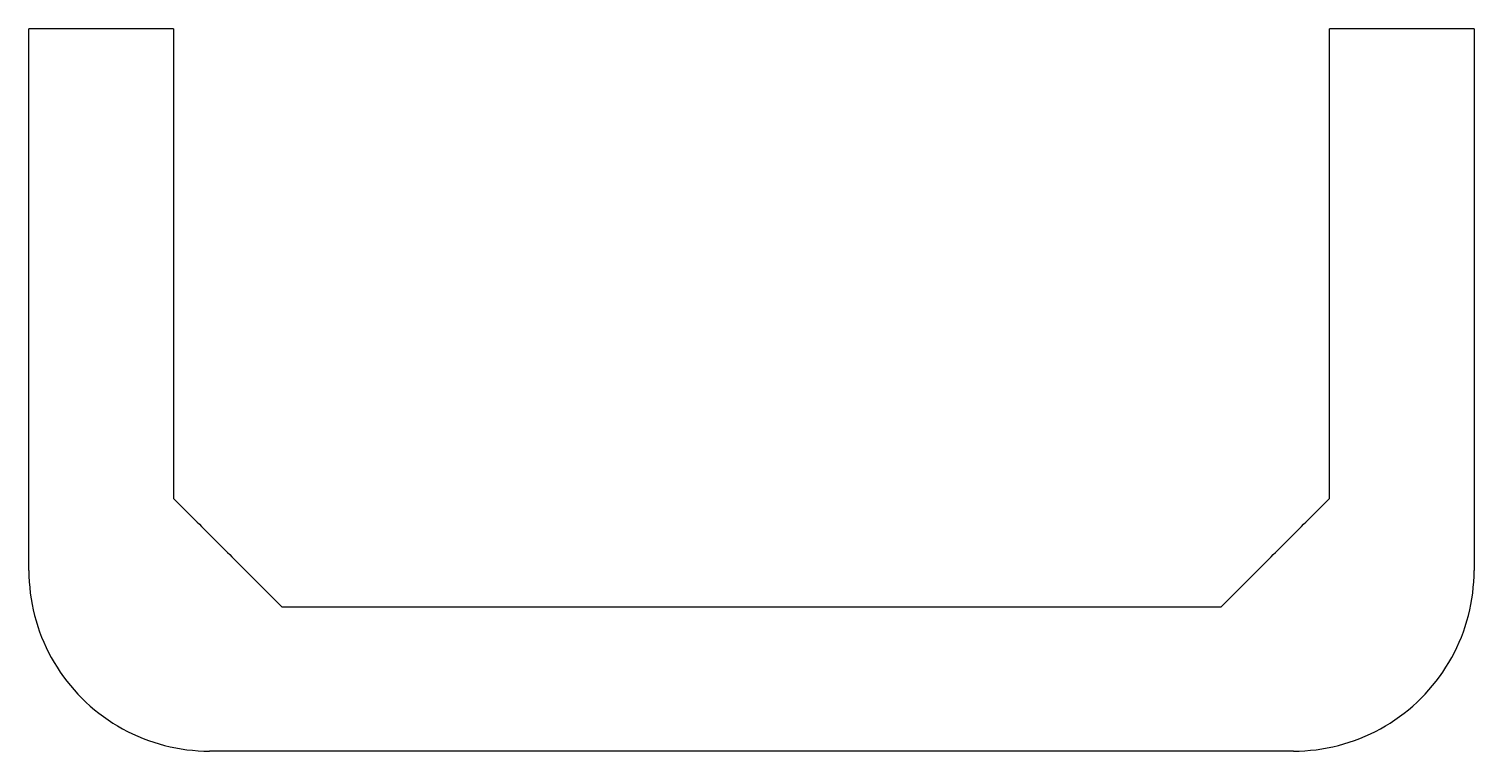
# Model space of a CAD drawing. Header units: metres. Extents: x -20 to 20, y 0 to 20.
import ezdxf

# ---------------------------------------------------------------- set-up
doc = ezdxf.new("R2010")
doc.units = ezdxf.units.M

msp = doc.modelspace()

# ---------------------------------------------------------------- linework, layer by layer
for points in [[(-16, 20), (-16.08, 20), (-16.16, 20), (-16.24, 20), (-16.32, 20), (-16.4, 20), (-16.48, 20), (-16.56, 20), (-16.64, 20), (-16.72, 20), (-16.8, 20), (-16.88, 20), (-16.96, 20), (-17.04, 20), (-17.12, 20), (-17.2, 20), (-17.28, 20), (-17.36, 20), (-17.44, 20), (-17.52, 20), (-17.6, 20), (-17.68, 20), (-17.76, 20), (-17.84, 20), (-17.92, 20), (-18, 20), (-18.08, 20), (-18.16, 20), (-18.24, 20), (-18.32, 20), (-18.4, 20), (-18.48, 20), (-18.56, 20), (-18.64, 20), (-18.72, 20), (-18.8, 20), (-18.88, 20), (-18.96, 20), (-19.04, 20), (-19.12, 20), (-19.2, 20), (-19.28, 20), (-19.36, 20), (-19.44, 20), (-19.52, 20), (-19.6, 20), (-19.68, 20), (-19.76, 20), (-19.84, 20), (-19.92, 20), (-20, 20)], [(-20, 12), (-20, 12.251), (-20, 12.502), (-20, 12.752), (-20, 13.002), (-20, 13.249), (-20, 13.497), (-20, 13.745), (-20, 13.987), (-20, 14.228), (-20, 14.47), (-20, 14.709), (-20, 14.941), (-20, 15.173), (-20, 15.405), (-20, 15.628), (-20, 15.848), (-20, 16.068), (-20, 16.286), (-20, 16.49), (-20, 16.695), (-20, 16.9), (-20, 17.095), (-20, 17.282), (-20, 17.47), (-20, 17.657), (-20, 17.824), (-20, 17.992), (-20, 18.159), (-20, 18.317), (-20, 18.462), (-20, 18.608), (-20, 18.753), (-20, 18.878), (-20, 18.999), (-20, 19.121), (-20, 19.235), (-20, 19.331), (-20, 19.427), (-20, 19.524), (-20, 19.601), (-20, 19.67), (-20, 19.74), (-20, 19.805), (-20, 19.848), (-20, 19.89), (-20, 19.932), (-20, 19.958), (-20, 19.972), (-20, 19.986), (-20, 20)], [(-16, 20), (-16, 19.986), (-16, 19.972), (-16, 19.958), (-16, 19.932), (-16, 19.89), (-16, 19.848), (-16, 19.805), (-16, 19.74), (-16, 19.67), (-16, 19.601), (-16, 19.524), (-16, 19.427), (-16, 19.331), (-16, 19.235), (-16, 19.121), (-16, 18.999), (-16, 18.878), (-16, 18.753), (-16, 18.608), (-16, 18.462), (-16, 18.317), (-16, 18.159), (-16, 17.992), (-16, 17.824), (-16, 17.657), (-16, 17.47), (-16, 17.282), (-16, 17.095), (-16, 16.9), (-16, 16.695), (-16, 16.49), (-16, 16.286), (-16, 16.068), (-16, 15.848), (-16, 15.628), (-16, 15.405), (-16, 15.173), (-16, 14.941), (-16, 14.709), (-16, 14.47), (-16, 14.228), (-16, 13.987), (-16, 13.745), (-16, 13.497), (-16, 13.249), (-16, 13.002), (-16, 12.752), (-16, 12.502), (-16, 12.251), (-16, 12)], [(16, 12), (16, 12.251), (16, 12.502), (16, 12.752), (16, 13.002), (16, 13.249), (16, 13.497), (16, 13.745), (16, 13.987), (16, 14.228), (16, 14.47), (16, 14.709), (16, 14.941), (16, 15.173), (16, 15.405), (16, 15.628), (16, 15.848), (16, 16.068), (16, 16.286), (16, 16.49), (16, 16.695), (16, 16.9), (16, 17.095), (16, 17.282), (16, 17.47), (16, 17.657), (16, 17.824), (16, 17.992), (16, 18.159), (16, 18.317), (16, 18.462), (16, 18.608), (16, 18.753), (16, 18.878), (16, 18.999), (16, 19.121), (16, 19.235), (16, 19.331), (16, 19.427), (16, 19.524), (16, 19.601), (16, 19.67), (16, 19.74), (16, 19.805), (16, 19.848), (16, 19.89), (16, 19.932), (16, 19.958), (16, 19.972), (16, 19.986), (16, 20)], [(20, 20), (19.92, 20), (19.84, 20), (19.76, 20), (19.68, 20), (19.6, 20), (19.52, 20), (19.44, 20), (19.36, 20), (19.28, 20), (19.2, 20), (19.12, 20), (19.04, 20), (18.96, 20), (18.88, 20), (18.8, 20), (18.72, 20), (18.64, 20), (18.56, 20), (18.48, 20), (18.4, 20), (18.32, 20), (18.24, 20), (18.16, 20), (18.08, 20), (18, 20), (17.92, 20), (17.84, 20), (17.76, 20), (17.68, 20), (17.6, 20), (17.52, 20), (17.44, 20), (17.36, 20), (17.28, 20), (17.2, 20), (17.12, 20), (17.04, 20), (16.96, 20), (16.88, 20), (16.8, 20), (16.72, 20), (16.64, 20), (16.56, 20), (16.48, 20), (16.4, 20), (16.32, 20), (16.24, 20), (16.16, 20), (16.08, 20), (16, 20)], [(20, 20), (20, 19.986), (20, 19.972), (20, 19.958), (20, 19.932), (20, 19.89), (20, 19.848), (20, 19.805), (20, 19.74), (20, 19.67), (20, 19.601), (20, 19.524), (20, 19.427), (20, 19.331), (20, 19.235), (20, 19.121), (20, 18.999), (20, 18.878), (20, 18.753), (20, 18.608), (20, 18.462), (20, 18.317), (20, 18.159), (20, 17.992), (20, 17.824), (20, 17.657), (20, 17.47), (20, 17.282), (20, 17.095), (20, 16.9), (20, 16.695), (20, 16.49), (20, 16.286), (20, 16.068), (20, 15.848), (20, 15.628), (20, 15.405), (20, 15.173), (20, 14.941), (20, 14.709), (20, 14.47), (20, 14.228), (20, 13.987), (20, 13.745), (20, 13.497), (20, 13.249), (20, 13.002), (20, 12.752), (20, 12.502), (20, 12.251), (20, 12)], [(-20, 5), (-20, 5.14), (-20, 5.28), (-20, 5.42), (-20, 5.56), (-20, 5.7), (-20, 5.84), (-20, 5.98), (-20, 6.12), (-20, 6.26), (-20, 6.4), (-20, 6.54), (-20, 6.68), (-20, 6.82), (-20, 6.96), (-20, 7.1), (-20, 7.24), (-20, 7.38), (-20, 7.52), (-20, 7.66), (-20, 7.8), (-20, 7.94), (-20, 8.08), (-20, 8.22), (-20, 8.36), (-20, 8.5), (-20, 8.64), (-20, 8.78), (-20, 8.92), (-20, 9.06), (-20, 9.2), (-20, 9.34), (-20, 9.48), (-20, 9.62), (-20, 9.76), (-20, 9.9), (-20, 10.04), (-20, 10.18), (-20, 10.32), (-20, 10.46), (-20, 10.6), (-20, 10.74), (-20, 10.88), (-20, 11.02), (-20, 11.16), (-20, 11.3), (-20, 11.44), (-20, 11.58), (-20, 11.72), (-20, 11.86), (-20, 12)], [(-16, 12), (-16, 11.9), (-16, 11.8), (-16, 11.7), (-16, 11.6), (-16, 11.5), (-16, 11.4), (-16, 11.3), (-16, 11.2), (-16, 11.1), (-16, 11), (-16, 10.9), (-16, 10.8), (-16, 10.7), (-16, 10.6), (-16, 10.5), (-16, 10.4), (-16, 10.3), (-16, 10.2), (-16, 10.1), (-16, 10), (-16, 9.9), (-16, 9.8), (-16, 9.7), (-16, 9.6), (-16, 9.5), (-16, 9.4), (-16, 9.3), (-16, 9.2), (-16, 9.1), (-16, 9), (-16, 8.9), (-16, 8.8), (-16, 8.7), (-16, 8.6), (-16, 8.5), (-16, 8.4), (-16, 8.3), (-16, 8.2), (-16, 8.1), (-16, 8), (-16, 7.9), (-16, 7.8), (-16, 7.7), (-16, 7.6), (-16, 7.5), (-16, 7.4), (-16, 7.3), (-16, 7.2), (-16, 7.1), (-16, 7)], [(16, 7), (16, 7.1), (16, 7.2), (16, 7.3), (16, 7.4), (16, 7.5), (16, 7.6), (16, 7.7), (16, 7.8), (16, 7.9), (16, 8), (16, 8.1), (16, 8.2), (16, 8.3), (16, 8.4), (16, 8.5), (16, 8.6), (16, 8.7), (16, 8.8), (16, 8.9), (16, 9), (16, 9.1), (16, 9.2), (16, 9.3), (16, 9.4), (16, 9.5), (16, 9.6), (16, 9.7), (16, 9.8), (16, 9.9), (16, 10), (16, 10.1), (16, 10.2), (16, 10.3), (16, 10.4), (16, 10.5), (16, 10.6), (16, 10.7), (16, 10.8), (16, 10.9), (16, 11), (16, 11.1), (16, 11.2), (16, 11.3), (16, 11.4), (16, 11.5), (16, 11.6), (16, 11.7), (16, 11.8), (16, 11.9), (16, 12)], [(20, 12), (20, 11.86), (20, 11.72), (20, 11.58), (20, 11.44), (20, 11.3), (20, 11.16), (20, 11.02), (20, 10.88), (20, 10.74), (20, 10.6), (20, 10.46), (20, 10.32), (20, 10.18), (20, 10.04), (20, 9.9), (20, 9.76), (20, 9.62), (20, 9.48), (20, 9.34), (20, 9.2), (20, 9.06), (20, 8.92), (20, 8.78), (20, 8.64), (20, 8.5), (20, 8.36), (20, 8.22), (20, 8.08), (20, 7.94), (20, 7.8), (20, 7.66), (20, 7.52), (20, 7.38), (20, 7.24), (20, 7.1), (20, 6.96), (20, 6.82), (20, 6.68), (20, 6.54), (20, 6.4), (20, 6.26), (20, 6.12), (20, 5.98), (20, 5.84), (20, 5.7), (20, 5.56), (20, 5.42), (20, 5.28), (20, 5.14), (20, 5)], [(-16, 7), (-15.94, 6.94), (-15.88, 6.88), (-15.82, 6.82), (-15.76, 6.76), (-15.7, 6.7), (-15.64, 6.64), (-15.58, 6.58), (-15.52, 6.52), (-15.46, 6.46), (-15.4, 6.4), (-15.34, 6.34), (-15.28, 6.28), (-15.22, 6.22), (-15.16, 6.16), (-15.1, 6.1), (-15.04, 6.04), (-14.98, 5.98), (-14.92, 5.92), (-14.86, 5.86), (-14.8, 5.8), (-14.74, 5.74), (-14.68, 5.68), (-14.62, 5.62), (-14.56, 5.56), (-14.5, 5.5), (-14.44, 5.44), (-14.38, 5.38), (-14.32, 5.32), (-14.26, 5.26), (-14.2, 5.2), (-14.14, 5.14), (-14.08, 5.08), (-14.02, 5.02), (-13.96, 4.96), (-13.9, 4.9), (-13.84, 4.84), (-13.78, 4.78), (-13.72, 4.72), (-13.66, 4.66), (-13.6, 4.6), (-13.54, 4.54), (-13.48, 4.48), (-13.42, 4.42), (-13.36, 4.36), (-13.3, 4.3), (-13.24, 4.24), (-13.18, 4.18), (-13.12, 4.12), (-13.06, 4.06), (-13, 4)], [(13, 4), (13.06, 4.06), (13.12, 4.12), (13.18, 4.18), (13.24, 4.24), (13.3, 4.3), (13.36, 4.36), (13.42, 4.42), (13.48, 4.48), (13.54, 4.54), (13.6, 4.6), (13.66, 4.66), (13.72, 4.72), (13.78, 4.78), (13.84, 4.84), (13.9, 4.9), (13.96, 4.96), (14.02, 5.02), (14.08, 5.08), (14.14, 5.14), (14.2, 5.2), (14.26, 5.26), (14.32, 5.32), (14.38, 5.38), (14.44, 5.44), (14.5, 5.5), (14.56, 5.56), (14.62, 5.62), (14.68, 5.68), (14.74, 5.74), (14.8, 5.8), (14.86, 5.86), (14.92, 5.92), (14.98, 5.98), (15.04, 6.04), (15.1, 6.1), (15.16, 6.16), (15.22, 6.22), (15.28, 6.28), (15.34, 6.34), (15.4, 6.4), (15.46, 6.46), (15.52, 6.52), (15.58, 6.58), (15.64, 6.64), (15.7, 6.7), (15.76, 6.76), (15.82, 6.82), (15.88, 6.88), (15.94, 6.94), (16, 7)], [(-20, 5), (-19.998, 4.843), (-19.99, 4.686), (-19.978, 4.529), (-19.961, 4.373), (-19.938, 4.218), (-19.911, 4.063), (-19.88, 3.909), (-19.843, 3.757), (-19.801, 3.605), (-19.755, 3.455), (-19.704, 3.306), (-19.649, 3.159), (-19.589, 3.014), (-19.524, 2.871), (-19.455, 2.73), (-19.382, 2.591), (-19.304, 2.455), (-19.222, 2.321), (-19.135, 2.19), (-19.045, 2.061), (-18.951, 1.935), (-18.853, 1.813), (-18.751, 1.693), (-18.645, 1.577), (-18.536, 1.464), (-18.423, 1.355), (-18.307, 1.249), (-18.187, 1.147), (-18.065, 1.049), (-17.939, 0.955), (-17.81, 0.865), (-17.679, 0.778), (-17.545, 0.696), (-17.409, 0.618), (-17.27, 0.545), (-17.129, 0.476), (-16.986, 0.411), (-16.841, 0.351), (-16.694, 0.296), (-16.545, 0.245), (-16.395, 0.199), (-16.243, 0.157), (-16.091, 0.12), (-15.937, 0.089), (-15.782, 0.062), (-15.627, 0.039), (-15.471, 0.022), (-15.314, 0.01), (-15.157, 0.002), (-15, 0)], [(15, 0), (15.157, 0.002), (15.314, 0.01), (15.471, 0.022), (15.627, 0.039), (15.782, 0.062), (15.937, 0.089), (16.091, 0.12), (16.243, 0.157), (16.395, 0.199), (16.545, 0.245), (16.694, 0.296), (16.841, 0.351), (16.986, 0.411), (17.129, 0.476), (17.27, 0.545), (17.409, 0.618), (17.545, 0.696), (17.679, 0.778), (17.81, 0.865), (17.939, 0.955), (18.065, 1.049), (18.187, 1.147), (18.307, 1.249), (18.423, 1.355), (18.536, 1.464), (18.645, 1.577), (18.751, 1.693), (18.853, 1.813), (18.951, 1.935), (19.045, 2.061), (19.135, 2.19), (19.222, 2.321), (19.304, 2.455), (19.382, 2.591), (19.455, 2.73), (19.524, 2.871), (19.589, 3.014), (19.649, 3.159), (19.704, 3.306), (19.755, 3.455), (19.801, 3.605), (19.843, 3.757), (19.88, 3.909), (19.911, 4.063), (19.938, 4.218), (19.961, 4.373), (19.978, 4.529), (19.99, 4.686), (19.998, 4.843), (20, 5)], [(-13, 4), (-12.48, 4), (-11.96, 4), (-11.44, 4), (-10.92, 4), (-10.4, 4), (-9.88, 4), (-9.36, 4), (-8.84, 4), (-8.32, 4), (-7.8, 4), (-7.28, 4), (-6.76, 4), (-6.24, 4), (-5.72, 4), (-5.2, 4), (-4.68, 4), (-4.16, 4), (-3.64, 4), (-3.12, 4), (-2.6, 4), (-2.08, 4), (-1.56, 4), (-1.04, 4), (-0.52, 4), (0, 4), (0.52, 4), (1.04, 4), (1.56, 4), (2.08, 4), (2.6, 4), (3.12, 4), (3.64, 4), (4.16, 4), (4.68, 4), (5.2, 4), (5.72, 4), (6.24, 4), (6.76, 4), (7.28, 4), (7.8, 4), (8.32, 4), (8.84, 4), (9.36, 4), (9.88, 4), (10.4, 4), (10.92, 4), (11.44, 4), (11.96, 4), (12.48, 4), (13, 4)], [(15, 0), (14.4, 0), (13.8, 0), (13.2, 0), (12.6, 0), (12, 0), (11.4, 0), (10.8, 0), (10.2, 0), (9.6, 0), (9, 0), (8.4, 0), (7.8, 0), (7.2, 0), (6.6, 0), (6, 0), (5.4, 0), (4.8, 0), (4.2, 0), (3.6, 0), (3, 0), (2.4, 0), (1.8, 0), (1.2, 0), (0.6, 0), (0, 0), (-0.6, 0), (-1.2, 0), (-1.8, 0), (-2.4, 0), (-3, 0), (-3.6, 0), (-4.2, 0), (-4.8, 0), (-5.4, 0), (-6, 0), (-6.6, 0), (-7.2, 0), (-7.8, 0), (-8.4, 0), (-9, 0), (-9.6, 0), (-10.2, 0), (-10.8, 0), (-11.4, 0), (-12, 0), (-12.6, 0), (-13.2, 0), (-13.8, 0), (-14.4, 0), (-15, 0)]]:
    msp.add_lwpolyline(points)

doc.saveas('drawing.dxf')
